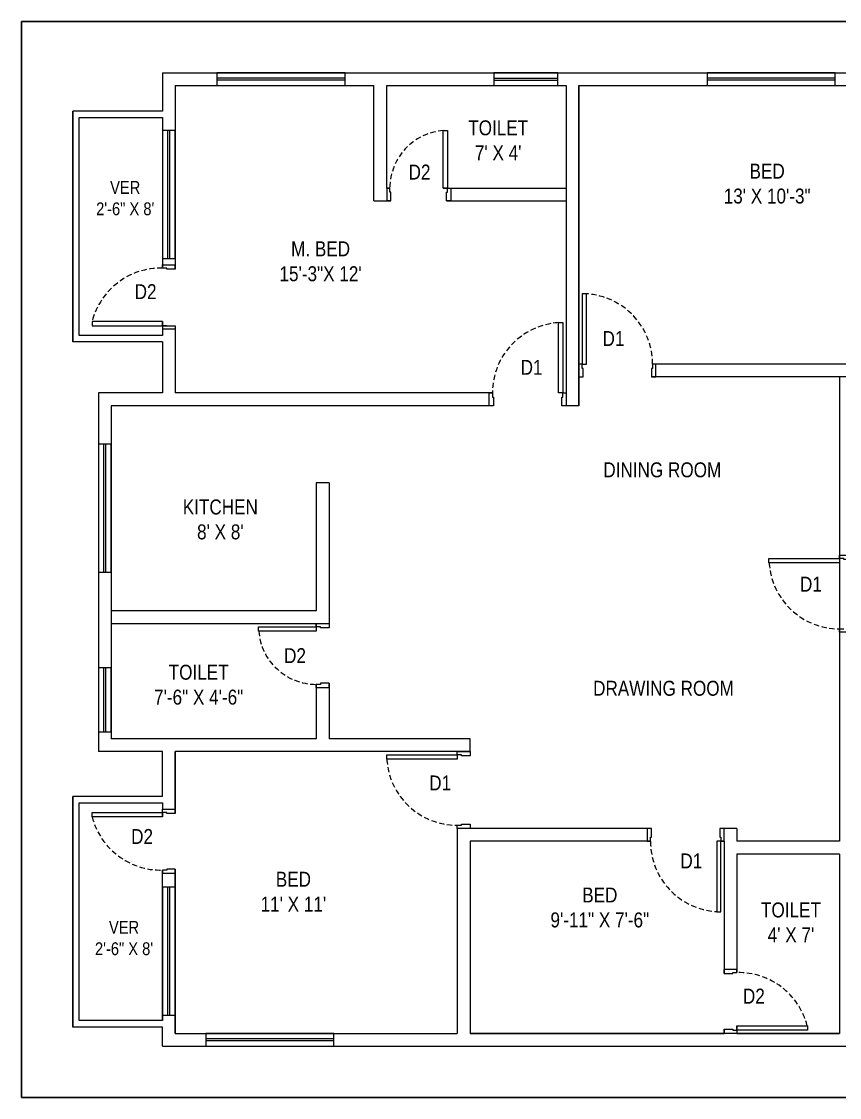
# Model space of a CAD drawing. Header units: inches. Extents: x 261 to 1125, y -39 to 593.
# Drawn here: x 261 to 644, y 89 to 593 of the extents above; entities that cross this region are included whole.
import ezdxf

# ---------------------------------------------------------------- set-up
doc = ezdxf.new("R2010")
doc.units = ezdxf.units.IN
doc.header["$MEASUREMENT"] = 0
doc.linetypes.add('DASHED', pattern=[0.75, 0.5, -0.25])
for name, color, linetype, lineweight in [('Boundary', 14, 'Continuous', 30), ('Doors', 3, 'Continuous', 25), ('Lift', 1, 'Continuous', 25), ('Text', 7, 'Continuous', 13), ('Wall', 7, 'Continuous', 25), ('Window', 5, 'Continuous', 25)]:
    doc.layers.add(name, color=color, linetype=linetype, lineweight=lineweight)
doc.styles.add('AR_Arial Narrow', font='ARIALN.TTF')

msp = doc.modelspace()

# ---------------------------------------------------------------- linework, layer by layer
at = {"layer": 'Boundary'}
for p, q in [((260.9158, 592.856), (260.9158, 88.856)), ((260.9158, 592.856), (1124.9158, 592.856)), ((260.9158, 88.856), (1124.9158, 88.856))]:
    msp.add_line(p, q, dxfattribs=at)
at = {"layer": 'Doors'}
for p, q in [((431.9158, 514.856), (431.9158, 508.856)), ((461.9158, 514.856), (461.9158, 508.856)), ((433.9158, 508.856), (433.9158, 512.856)), ((433.9158, 508.856), (431.9158, 508.856)), ((326.9158, 478.8507), (332.9158, 478.8507)), ((332.9158, 476.8507), (332.9158, 478.8507)), ((332.9158, 476.8507), (328.9158, 476.8507)), ((326.9158, 450.3507), (332.9158, 450.3507)), ((326.9158, 448.8507), (332.9158, 448.8507)), ((556.4158, 430.3454), (555.9158, 430.3454)), ((555.9158, 430.3454), (555.9158, 426.3454)), ((556.4158, 432.3454), (556.4158, 430.3454)), ((557.9158, 432.3454), (556.4158, 432.3454)), ((557.9158, 426.3454), (557.9158, 432.3454)), ((555.9158, 426.3454), (557.9158, 426.3454)), ((479.9158, 412.8613), (479.9158, 418.8613)), ((479.9158, 418.8613), (481.4158, 418.8613)), ((481.4158, 418.8613), (481.4158, 416.8613)), ((481.4158, 416.8613), (481.9158, 416.8613)), ((481.9158, 416.8613), (481.9158, 412.8613)), ((481.9158, 412.8613), (479.9158, 412.8613)), ((398.9158, 310.8613), (404.9158, 310.8613)), ((643.9158, 308.356), (645.9158, 308.356)), ((643.9158, 306.856), (643.9158, 308.356)), ((649.9158, 306.856), (643.9158, 306.856)), ((404.9158, 282.8613), (400.9158, 282.8613)), ((404.9158, 282.8613), (404.9158, 280.8613)), ((398.9158, 280.8613), (404.9158, 280.8613)), ((326.9158, 223.8613), (332.9158, 223.8613)), ((466.9158, 216.3613), (466.9158, 216.8613)), ((466.9158, 216.8613), (470.9158, 216.8613)), ((466.9158, 216.3613), (466.9158, 216.8613)), ((466.9158, 216.8613), (470.9158, 216.8613)), ((470.9158, 216.8613), (470.9158, 214.8613)), ((470.9158, 216.8613), (470.9158, 214.8613)), ((464.9158, 216.3613), (466.9158, 216.3613)), ((464.9158, 214.8613), (464.9158, 216.3613)), ((464.9158, 216.3613), (466.9158, 216.3613)), ((464.9158, 214.8613), (464.9158, 216.3613)), ((470.9158, 214.8613), (464.9158, 214.8613)), ((470.9158, 214.8613), (464.9158, 214.8613)), ((555.9158, 214.856), (553.9158, 214.856)), ((553.9158, 214.856), (553.9158, 208.856)), ((555.9158, 210.856), (555.9158, 214.856)), ((553.9158, 208.856), (555.4158, 208.856)), ((555.4158, 208.856), (555.4158, 210.856)), ((555.4158, 210.856), (555.9158, 210.856)), ((326.9158, 193.8613), (332.9158, 193.8613)), ((332.9158, 195.8613), (328.9158, 195.8613)), ((332.9158, 195.8613), (332.9158, 193.8613)), ((589.9158, 146.856), (589.9158, 148.856)), ((595.9158, 148.856), (589.9158, 148.856)), ((589.9158, 146.856), (593.9158, 146.856)), ((595.9158, 118.856), (589.9158, 118.856))]:
    msp.add_line(p, q, dxfattribs=at)
at = {"layer": 'Doors', "ltscale": 4}
for p, q in [((326.9158, 450.3507), (326.9158, 448.8507)), ((332.9158, 450.3507), (332.9158, 448.8507)), ((326.9158, 226.8613), (326.9158, 223.8613))]:
    msp.add_line(p, q, dxfattribs=at)
at = {"layer": 'Doors'}
for points in [[(458.4158, 514.856), (458.4158, 541.856), (460.4158, 541.856), (460.4158, 514.856)], [(433.4158, 514.856), (431.9158, 514.856), (431.9158, 508.856), (433.9158, 508.856), (433.9158, 512.856), (433.4158, 512.856)], [(460.4158, 512.856), (460.4158, 514.856), (461.9158, 514.856), (461.9158, 508.856), (459.9158, 508.856), (459.9158, 512.856)], [(326.9158, 477.3507), (326.9158, 478.8507), (332.9158, 478.8507), (332.9158, 476.8507), (328.9158, 476.8507), (328.9158, 477.3507)], [(525.4158, 432.3454), (525.4158, 465.3454), (523.4158, 465.3454), (523.4158, 432.3454)], [(326.9158, 452.3507), (293.9158, 452.3507), (293.9158, 450.3507), (326.9158, 450.3507)], [(512.4158, 418.8613), (512.4158, 451.8613), (514.4158, 451.8613), (514.4158, 418.8613)], [(523.4158, 430.3454), (523.4158, 432.3454), (521.9158, 432.3454), (521.9158, 426.3454), (523.9158, 426.3454), (523.9158, 430.3454)], [(514.4158, 416.8613), (514.4158, 418.8613), (515.9158, 418.8613), (515.9158, 412.8613), (513.9158, 412.8613), (513.9158, 416.8613)], [(645.9158, 341.356), (643.9158, 341.356), (643.9158, 342.856), (649.9158, 342.856), (649.9158, 340.856), (645.9158, 340.856)], [(643.9158, 339.356), (610.9158, 339.356), (610.9158, 341.356), (643.9158, 341.356)], [(398.9158, 307.3613), (371.9158, 307.3613), (371.9158, 309.3613), (398.9158, 309.3613)], [(400.9158, 309.3613), (398.9158, 309.3613), (398.9158, 310.8613), (404.9158, 310.8613), (404.9158, 308.8613), (400.9158, 308.8613)], [(398.9158, 282.3613), (398.9158, 280.8613), (404.9158, 280.8613), (404.9158, 282.8613), (400.9158, 282.8613), (400.9158, 282.3613)], [(464.9158, 247.3613), (431.9158, 247.3613), (431.9158, 249.3613), (464.9158, 249.3613)], [(466.9158, 249.3613), (464.9158, 249.3613), (464.9158, 250.8613), (470.9158, 250.8613), (470.9158, 248.8613), (466.9158, 248.8613)], [(326.9158, 220.3613), (293.9158, 220.3613), (293.9158, 222.3613), (326.9158, 222.3613)], [(328.9158, 222.3613), (326.9158, 222.3613), (326.9158, 223.8613), (332.9158, 223.8613), (332.9158, 221.8613), (328.9158, 221.8613)], [(588.4158, 210.856), (588.4158, 208.856), (589.9158, 208.856), (589.9158, 214.856), (587.9158, 214.856), (587.9158, 210.856)], [(586.4158, 208.856), (586.4158, 175.856), (588.4158, 175.856), (588.4158, 208.856)], [(326.9158, 195.3613), (326.9158, 193.8613), (332.9158, 193.8613), (332.9158, 195.8613), (328.9158, 195.8613), (328.9158, 195.3613)], [(595.9158, 147.356), (595.9158, 148.856), (589.9158, 148.856), (589.9158, 146.856), (593.9158, 146.856), (593.9158, 147.356)], [(595.9158, 122.356), (628.9158, 122.356), (628.9158, 120.356), (595.9158, 120.356)], [(593.9158, 120.356), (595.9158, 120.356), (595.9158, 118.856), (589.9158, 118.856), (589.9158, 120.856), (593.9158, 120.856)]]:
    msp.add_lwpolyline(points, close=True, dxfattribs=at)
at = {"layer": 'Doors', "linetype": 'DASHED', "ltscale": 5}
for centre, radius, start, end in [((460.4158, 514.856), 27, 94.248023, 180), ((326.1811, 444.1361), 33.2228, 88.732915, 165.684613), ((523.4158, 432.3454), 33, 0, 86.525399), ((514.4158, 418.8613), 33, 93.474601, 180), ((643.9158, 341.356), 33, 183.474601, 270), ((398.9158, 309.3613), 27, 184.248023, 270), ((464.9158, 249.3613), 33, 183.474601, 270), ((326.1811, 228.576), 33.2228, 194.315387, 271.267085), ((588.4158, 208.856), 33, 180, 266.525399), ((596.6504, 114.1414), 33.2228, 14.315387, 91.267085)]:
    msp.add_arc(centre, radius, start, end, dxfattribs=at)
at = {"layer": 'Lift'}
msp.add_lwpolyline([(643.9158, 342.856), (741.9158, 342.856), (741.9158, 426.3454), (643.9158, 426.3454)], close=True, dxfattribs=at)
at = {"layer": 'Wall'}
for p, q in [((326.9158, 568.856), (326.9158, 550.8507)), ((326.9158, 568.856), (1058.9158, 568.856)), ((425.9158, 568.856), (515.9158, 568.856)), ((332.9158, 562.856), (425.9158, 562.856)), ((425.9158, 508.856), (425.9158, 562.856)), ((431.9158, 514.856), (431.9158, 562.856)), ((431.9158, 562.856), (515.9158, 562.856)), ((431.9158, 562.856), (515.9158, 562.856)), ((461.9158, 562.856), (515.9158, 562.856)), ((515.9158, 562.856), (515.9158, 412.8613)), ((515.9158, 562.856), (515.9158, 472.856)), ((521.9158, 562.856), (521.9158, 412.8613)), ((521.9158, 412.8613), (521.9158, 562.856)), ((521.9158, 562.856), (689.9158, 562.856)), ((326.9158, 550.8507), (284.9158, 550.8507)), ((326.9158, 547.8507), (326.9158, 478.8507)), ((332.9158, 544.8507), (332.9158, 476.8507)), ((431.9158, 514.856), (433.4158, 514.856)), ((458.4158, 514.856), (515.9158, 514.856)), ((425.9158, 508.856), (431.9158, 508.856)), ((459.9158, 508.856), (515.9158, 508.856)), ((326.9158, 478.8507), (326.9158, 477.3507)), ((326.9158, 452.3507), (326.9158, 448.8507)), ((332.9158, 450.3507), (332.9158, 418.8613)), ((326.9158, 442.8507), (284.9158, 442.8507)), ((326.9158, 442.8507), (326.9158, 418.8613)), ((555.9158, 426.3454), (557.9158, 426.3454)), ((643.9158, 426.3454), (643.9158, 208.856)), ((643.9158, 426.3454), (643.9158, 339.356)), ((326.9158, 418.8613), (296.9158, 418.8613)), ((481.4158, 418.8613), (332.9158, 418.8613)), ((410.9158, 412.8613), (302.9158, 412.8613)), ((481.9158, 412.8613), (332.9158, 412.8613)), ((481.9158, 412.8613), (479.9158, 412.8613)), ((521.9158, 412.8613), (515.9158, 412.8613)), ((398.9158, 376.8401), (398.9158, 316.8613)), ((404.9158, 376.8401), (398.9158, 376.8401)), ((404.9158, 376.8401), (404.9158, 310.8613)), ((398.9158, 316.8613), (302.9158, 316.8613)), ((302.9158, 310.8613), (398.9158, 310.8613)), ((303.1597, 310.8613), (398.9158, 310.8613)), ((398.9158, 310.8613), (398.9158, 307.3613)), ((398.9158, 310.8613), (398.9158, 307.3613)), ((404.9158, 310.8613), (404.9158, 308.8613)), ((404.9158, 310.8613), (404.9158, 308.8613)), ((643.9158, 308.356), (643.9158, 208.856)), ((398.9158, 282.3613), (398.9158, 256.8613)), ((398.9158, 280.8613), (398.9158, 282.3613)), ((404.9158, 282.8613), (404.9158, 256.8613)), ((398.9158, 256.8613), (302.9158, 256.8613)), ((470.9158, 256.8613), (404.9158, 256.8613)), ((470.9158, 250.8613), (470.9158, 256.8613)), ((326.9158, 250.8613), (296.9158, 250.8613)), ((326.9158, 229.8613), (326.9158, 250.8613)), ((470.9158, 250.8613), (332.9158, 250.8613)), ((332.9158, 221.8613), (332.9158, 250.8613)), ((332.9158, 250.8613), (332.9158, 221.8613)), ((470.9158, 250.8613), (470.9158, 248.8613)), ((470.9158, 250.8613), (470.9158, 248.8613)), ((326.9158, 229.8613), (284.9158, 229.8613)), ((284.9158, 121.8613), (284.9158, 229.8613)), ((326.9158, 229.8613), (284.9158, 229.8613)), ((326.9158, 220.3613), (326.9158, 223.8613)), ((470.9158, 216.8613), (470.9158, 214.856)), ((470.9158, 216.8613), (470.9158, 214.8613)), ((470.9158, 216.8613), (470.9158, 214.856)), ((470.9158, 216.8613), (470.9158, 214.8613)), ((464.9158, 214.856), (464.9158, 118.856)), ((555.9158, 214.856), (464.9158, 214.856)), ((555.9158, 214.856), (553.9158, 214.856)), ((595.9158, 214.856), (587.9158, 214.856)), ((595.9158, 214.856), (595.9158, 208.856)), ((555.4158, 208.856), (470.9158, 208.856)), ((470.9158, 208.856), (470.9158, 118.856)), ((589.9158, 208.856), (586.4158, 208.856)), ((589.9158, 208.856), (589.9158, 146.856)), ((643.9158, 208.856), (595.9158, 208.856)), ((643.9158, 202.856), (595.9158, 202.856)), ((595.9158, 202.856), (595.9158, 147.356)), ((643.9158, 202.856), (643.9158, 118.856)), ((643.9158, 202.856), (643.9158, 118.856)), ((326.9158, 193.8613), (326.9158, 195.3613)), ((326.9158, 124.8613), (326.9158, 195.3613)), ((332.9158, 118.856), (332.9158, 195.8613)), ((332.9158, 195.8613), (332.9158, 118.856)), ((595.9158, 148.856), (595.9158, 147.356)), ((326.9158, 121.8613), (284.9158, 121.8613)), ((326.9158, 112.856), (326.9158, 121.8613)), ((595.9158, 122.356), (595.9158, 118.856)), ((595.9158, 122.356), (595.9158, 118.856)), ((332.9158, 118.856), (464.9158, 118.856)), ((470.9158, 118.856), (589.9158, 118.856)), ((589.9158, 118.856), (470.9158, 118.856)), ((589.9158, 120.856), (589.9158, 118.856)), ((595.9158, 118.856), (643.9158, 118.856)), ((643.9158, 118.856), (595.9158, 118.856)), ((595.9158, 118.856), (631.9158, 118.856)), ((326.9158, 112.856), (1058.9158, 112.856))]:
    msp.add_line(p, q, dxfattribs=at)
at = {"layer": 'Wall', "ltscale": 4}
for p, q in [((332.9158, 562.856), (332.9158, 476.8507)), ((689.9158, 432.3454), (556.4158, 432.3454)), ((695.9158, 426.3454), (555.9158, 426.3454)), ((296.9158, 418.8613), (296.9158, 250.8613)), ((296.9158, 418.856), (296.9158, 264.1208)), ((302.9158, 412.8613), (302.9158, 256.8613)), ((427.4158, 118.856), (464.9158, 118.856)), ((470.9158, 118.856), (527.9158, 118.856)), ((470.9158, 118.856), (527.9158, 118.856))]:
    msp.add_line(p, q, dxfattribs=at)
at = {"layer": 'Wall'}
for points in [[(284.9158, 550.8507), (284.9158, 442.8507)], [(284.9158, 229.8613), (284.9158, 121.8613)]]:
    msp.add_lwpolyline(points, close=True, dxfattribs=at)
for points in [[(328.9158, 450.3507), (326.9158, 450.3507), (326.9158, 445.8507), (287.9158, 445.8507), (287.9158, 547.8507), (326.9158, 547.8507)], [(326.9158, 129.3613), (326.9158, 124.8613), (287.9158, 124.8613), (287.9158, 226.8613), (326.9158, 226.8613)]]:
    msp.add_lwpolyline(points, dxfattribs=at)
at = {"layer": 'Window', "ltscale": 4}
for p, q in [((412.4158, 566.356), (352.4158, 566.356)), ((412.4158, 565.356), (352.4158, 565.356)), ((482.0754, 566.356), (512.0754, 566.356)), ((482.0754, 565.356), (512.0754, 565.356)), ((641.9158, 566.356), (581.9158, 566.356)), ((641.9158, 565.356), (581.9158, 565.356)), ((329.4158, 481.8507), (329.4158, 541.8507)), ((330.4158, 481.8507), (330.4158, 541.8507)), ((299.4158, 334.8613), (299.4158, 394.8613)), ((300.4158, 334.8613), (300.4158, 394.8613)), ((299.4158, 260.1573), (299.4158, 290.1573)), ((300.4158, 260.1573), (300.4158, 290.1573)), ((329.4158, 127.3587), (329.4158, 187.3587)), ((330.4158, 127.3587), (330.4158, 187.3587)), ((407.1658, 116.356), (347.1658, 116.356)), ((407.1658, 115.356), (347.1658, 115.356))]:
    msp.add_line(p, q, dxfattribs=at)
for points in [[(412.4158, 568.856), (352.4158, 568.856), (352.4158, 562.856), (412.4158, 562.856)], [(482.0754, 562.856), (512.0754, 562.856), (512.0754, 568.856), (482.0754, 568.856)], [(641.9158, 568.856), (581.9158, 568.856), (581.9158, 562.856), (641.9158, 562.856)], [(332.9158, 481.8507), (332.9158, 541.8507), (326.9158, 541.8507), (326.9158, 481.8507)], [(302.9158, 334.8613), (302.9158, 394.8613), (296.9158, 394.8613), (296.9158, 334.8613)], [(302.9158, 260.1573), (302.9158, 290.1573), (296.9158, 290.1573), (296.9158, 260.1573)], [(332.9158, 127.3587), (332.9158, 187.3587), (326.9158, 187.3587), (326.9158, 127.3587)], [(407.1658, 118.856), (347.1658, 118.856), (347.1658, 112.856), (407.1658, 112.856)]]:
    msp.add_lwpolyline(points, close=True, dxfattribs=at)

# ---------------------------------------------------------------- texts
at = {"layer": 'Text', "ltscale": 4, "style": 'AR_Arial Narrow'}
for s, insert, char_height, attachment_point in [("\\pxqc;TOILET\\P7' X 4'", (524.4737, 546.5622), 7, 3), ('\\pxqc;D2', (487.6349, 525.8301), 7, 3), ('\\pxqc;BED\\P13\' X 10\'-3"', (650.4132, 526.2705), 7, 3), ('\\pxqc;VER\\P2\'-6" X 8\'', (349.8337, 518.1258), 6, 3), ('\\pxqc;M. BED\\P15\'-3"X 12\'', (441.3052, 489.8808), 7, 3), ('\\pxqc;D2', (359.3661, 469.8139), 7, 3), ('\\pxqc;D1', (578.4504, 447.851), 7, 3), ('\\pxqc;D1', (459.3812, 434.3669), 7, 1), ('\\pxqc;DINING ROOM', (601.3166, 386.359), 7, 3), ("\\pxqc;KITCHEN\\P8' X 8'", (394.3691, 368.9639), 7, 3), ('\\pxqc;D1', (670.9196, 332.8093), 7, 3), ('\\pxqc;D2', (429.3392, 299.3222), 7, 3), ('\\pxqc;TOILET\\P7\'-6" X 4\'-6"', (384.2199, 291.5536), 7, 3), ('\\pxqc;DRAWING ROOM', (601.8752, 284.0347), 7, 3), ('\\pxqc;D1', (497.2927, 232.6851), 7, 9), ('\\pxqc;D2', (357.7071, 214.5965), 7, 3), ('\\pxqc;D1', (534.1794, 196.1659), 7, 7), ("\\pxqc;BED\\P11' X 11'", (428.574, 194.5787), 7, 3), ('\\pxqc;BED\\P9\'-11" X 7\'-6"', (572.0585, 187.2001), 7, 3), ("\\pxqc;TOILET\\P4' X 7'", (661.5585, 180.2001), 7, 3), ('\\pxqc;VER\\P2\'-6" X 8\'', (349.2849, 171.5339), 6, 3), ('\\pxqc;D2', (563.4655, 139.8192), 7, 1)]:
    msp.add_mtext_dynamic_manual_height_columns(s, width=80.726944, gutter_width=1, heights=[0], dxfattribs=dict(at, insert=insert, char_height=char_height, attachment_point=attachment_point))

doc.saveas('drawing.dxf')
